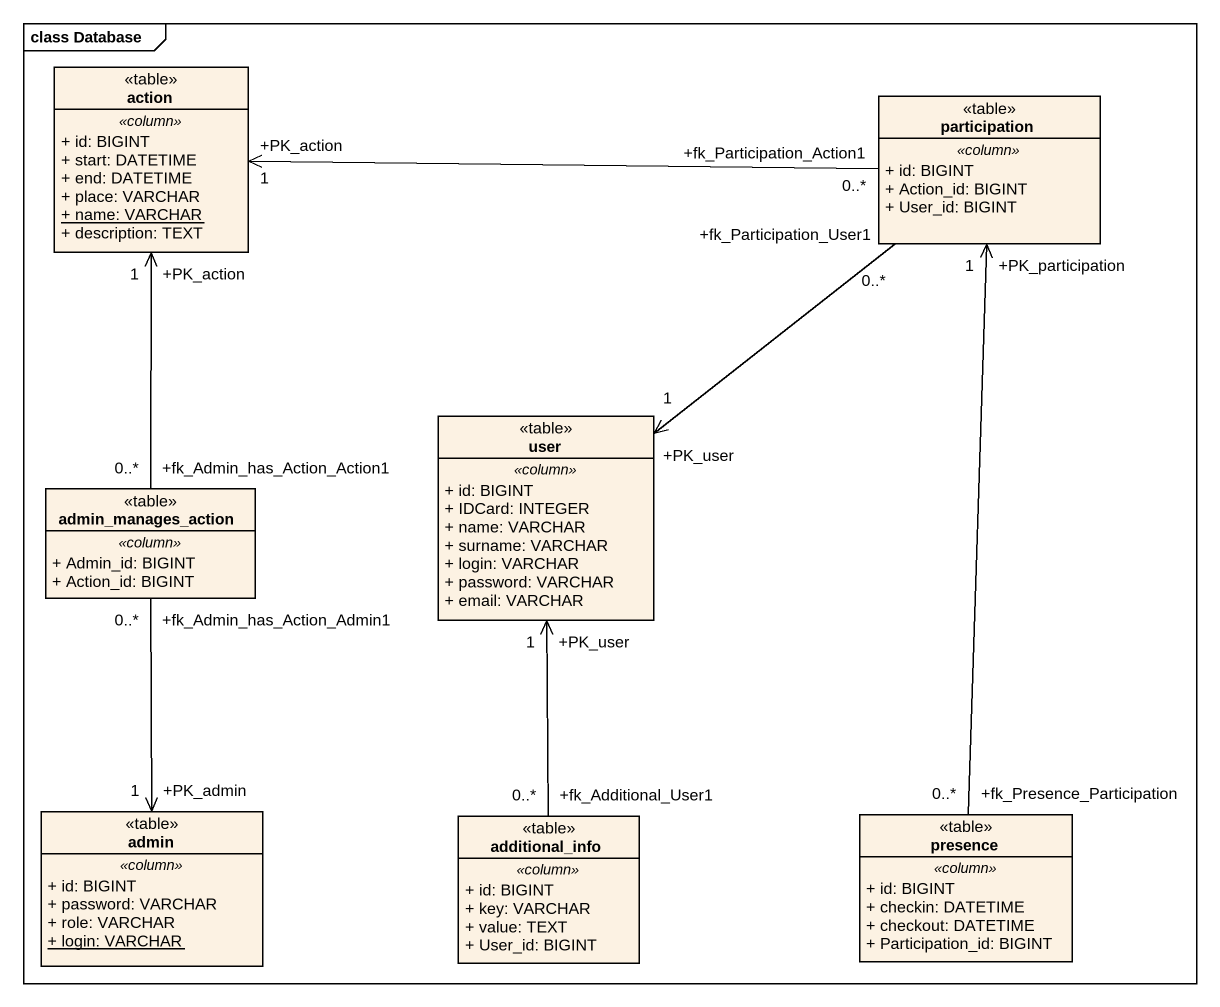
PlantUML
@startuml
mainframe class Database
hide circle
hide empty members
skinparam classAttributeIconSize 0
class "action" as action_ <<table>> {
  .. <<column>> ..
  + id: BIGINT
  + start: DATETIME
  + end: DATETIME
  + place: VARCHAR
  {static} + name: VARCHAR
  + description: TEXT
}
class participation <<table>> {
  .. <<column>> ..
  + id: BIGINT
  + Action_id: BIGINT
  + User_id: BIGINT
}
class user <<table>> {
  .. <<column>> ..
  + id: BIGINT
  + IDCard: INTEGER
  + name: VARCHAR
  + surname: VARCHAR
  + login: VARCHAR
  + password: VARCHAR
  + email: VARCHAR
}
class admin_manages_action <<table>> {
  .. <<column>> ..
  + Admin_id: BIGINT
  + Action_id: BIGINT
}
class admin <<table>> {
  .. <<column>> ..
  + id: BIGINT
  + password: VARCHAR
  + role: VARCHAR
  {static} + login: VARCHAR
}
class additional_info <<table>> {
  .. <<column>> ..
  + id: BIGINT
  + key: VARCHAR
  + value: TEXT
  + User_id: BIGINT
}
class presence <<table>> {
  .. <<column>> ..
  + id: BIGINT
  + checkin: DATETIME
  + checkout: DATETIME
  + Participation_id: BIGINT
}
participation "+fk_Participation_Action1\n0..*" -left-> "+PK_action\n1" action_
participation "+fk_Participation_User1\n0..*" --> "+PK_user\n1" user
admin_manages_action "+fk_Admin_has_Action_Action1\n0..*" -up-> "+PK_action\n1" action_
admin_manages_action "+fk_Admin_has_Action_Admin1\n0..*" --> "+PK_admin\n1" admin
additional_info "+fk_Additional_User1\n0..*" -up-> "+PK_user\n1" user
presence "+fk_Presence_Participation\n0..*" -up-> "+PK_participation\n1" participation
@enduml
